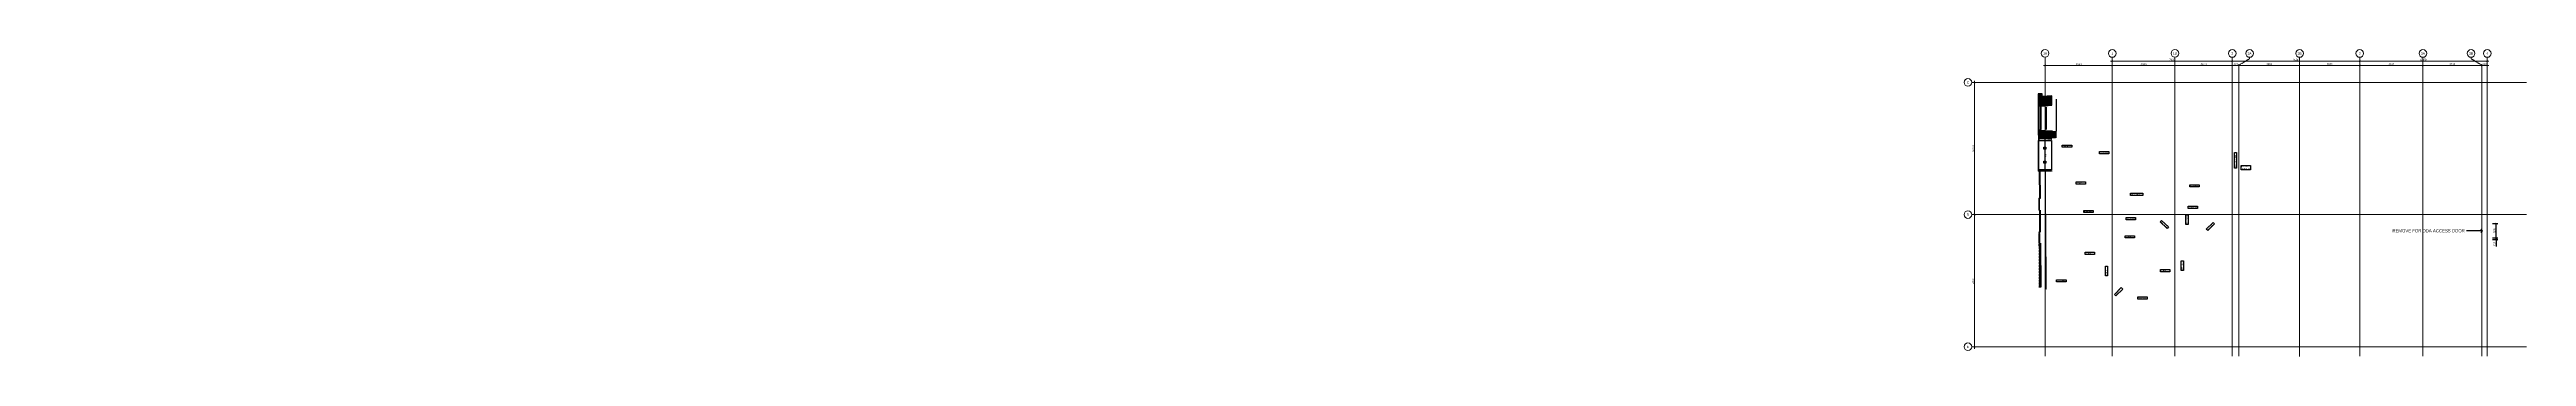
# Model space of a CAD drawing. Header units: millimetres. Extents: x -729344 to 300382, y -40316 to 483387.
# Drawn here: x 142994 to 300382, y 168645 to 188156 of the extents above; entities that cross this region are included whole.
import ezdxf
from ezdxf import colors
from ezdxf.entities.mleader import LeaderData, LeaderLine
from ezdxf.enums import TextEntityAlignment as Align
from ezdxf.math import Vec2, Vec3

# ---------------------------------------------------------------- set-up
doc = ezdxf.new("R2010")
doc.units = ezdxf.units.MM
for name, pattern in [('a-00-demo-plan$0$BSM-DASHED', [2, 1, -1]), ('CENTER', [50.8, 31.75, -6.35, 6.35, -6.35]), ('HIDDEN', [9.525, 6.35, -3.175]), ('HIDDEN2', [4.7625, 3.175, -1.5875])]:
    doc.linetypes.add(name, pattern=pattern)
doc.layers.get('Defpoints').update_dxf_attribs({"color": 40})
doc.layers.add('0-survey', color=7, linetype='Continuous', lineweight=5)
doc.layers.add('00_grid', color=8, linetype='Continuous', lineweight=13)
for name, color, linetype in [('00_DEMO', 10, 'Continuous'), ('00_survey', 7, 'Continuous'), ("00_windows' frame", 5, 'Continuous'), ('04-DIMS', 7, 'Continuous'), ('0_beam conc', 8, 'HIDDEN2')]:
    doc.layers.add(name, color=color, linetype=linetype)
doc.styles.add('5-6150-GF-BP$0$Arial Narrow', font='ARIALN.TTF', dxfattribs={"width": 0.8})
doc.styles.add('Arial', font='arial.ttf')
doc.styles.add('DIMS', font='ARIALN.TTF')
doc.styles.get("Standard").update_dxf_attribs({"font": 'arial.ttf'})
doc.dimstyles.new('ARCH-ANNOT', dxfattribs={"dimscale": 2, "dimtxt": 2.5, "dimasz": 2.5, "dimexe": 2, "dimexo": 5, "dimgap": 1, "dimtad": 1, "dimdec": 0, "dimzin": 9, "dimdsep": 46, "dimtxsty": 'DIMS', "dimblk1": 'ARCHTICK', "dimblk2": 'ARCHTICK', "dimsah": 1, "dimcen": 0, "dimadec": 0, "dimazin": 2, "dimtfac": 1, "dimtdec": 0, "dimtmove": 0, "dimatfit": 3, "dimldrblk": 'OPEN90', "dimfxl": 5, "dimfxlon": 1, "dimtolj": 1, "dimtzin": 0, "dimarcsym": 1})
doc.dimstyles.new('DIM100', dxfattribs={"dimscale": 100, "dimtxt": 1.2, "dimasz": 1, "dimexe": 1, "dimexo": 1, "dimgap": 0.25, "dimtad": 1, "dimdec": 0, "dimzin": 3, "dimdsep": 46, "dimtxsty": 'Arial', "dimblk1": 'ARCHTICK', "dimblk2": 'ARCHTICK', "dimsah": 1, "dimcen": 2, "dimdle": 1, "dimclrd": 8, "dimclre": 8, "dimclrt": 256, "dimadec": 0, "dimazin": 0, "dimtfac": 1, "dimtdec": 0, "dimtix": 1, "dimtmove": 0, "dimatfit": 3, "dimfxl": 1, "dimtvp": 2, "dimtolj": 1, "dimtzin": 3, "dimarcsym": 0})

# ---------------------------------------------------------------- blocks, each defined once
blk = doc.blocks.new('_ARCHTICK')
at = {"color": 0, "linetype": 'ByBlock', "const_width": 0.15}
blk.add_lwpolyline([(-0.5, -0.5), (0.5, 0.5)], dxfattribs=at)
blk = doc.blocks.new('*D236')
at = {"layer": '00_grid', "color": 8, "lineweight": -2, "transparency": 16777216}
for p, q in [((-100, 19880), (4364, 19880)), ((0, 19975), (0, 19980))]:
    blk.add_line(p, q, dxfattribs=at)
at = {"layer": 'Defpoints', "color": 0, "transparency": 16777216}
for p in [(0, 19875), (4264, 19880), (4264, 19880)]:
    blk.add_point(p, dxfattribs=at)
at = {"layer": '00_grid', "color": 8, "lineweight": -2, "transparency": 16777216, "xscale": 100, "yscale": 100, "zscale": 100, "rotation": 180}
blk.add_blockref('_ARCHTICK', (0, 19880), dxfattribs=at)
at = {"layer": '00_grid', "color": 8, "lineweight": -2, "transparency": 16777216, "xscale": 100, "yscale": 100, "zscale": 100}
blk.add_blockref('_ARCHTICK', (4264, 19880), dxfattribs=at)
at = {"layer": '00_grid', "transparency": 16777216, "insert": (2132, 19966), "char_height": 120, "attachment_point": 5, "style": 'Arial'}
blk.add_mtext('\\A1;4264', dxfattribs=at)
blk = doc.blocks.new('*D237')
at = {"layer": '00_grid', "color": 8, "lineweight": -2, "transparency": 16777216}
for p, q in [((4164, 19880), (8350, 19880)), ((4264, 18941), (4264, 19980)), ((8250, 18941), (8250, 19980))]:
    blk.add_line(p, q, dxfattribs=at)
at = {"layer": 'Defpoints', "color": 0, "transparency": 16777216}
for p in [(8250, 19880), (4264, 18841), (8250, 18841)]:
    blk.add_point(p, dxfattribs=at)
at = {"layer": '00_grid', "color": 8, "lineweight": -2, "transparency": 16777216, "xscale": 100, "yscale": 100, "zscale": 100, "rotation": 180}
blk.add_blockref('_ARCHTICK', (4264, 19880), dxfattribs=at)
at = {"layer": '00_grid', "color": 8, "lineweight": -2, "transparency": 16777216, "xscale": 100, "yscale": 100, "zscale": 100}
blk.add_blockref('_ARCHTICK', (8250, 19880), dxfattribs=at)
at = {"layer": '00_grid', "transparency": 16777216, "insert": (6257, 19966), "char_height": 120, "attachment_point": 5, "style": 'Arial'}
blk.add_mtext('\\A1;3986', dxfattribs=at)
blk = doc.blocks.new('*D238')
at = {"layer": '00_grid', "color": 8, "lineweight": -2, "transparency": 16777216}
for p, q in [((8150, 19880), (11994, 19880)), ((8250, 18941), (8250, 19980)), ((11894, 19856), (11894, 19980))]:
    blk.add_line(p, q, dxfattribs=at)
at = {"layer": 'Defpoints', "color": 0, "transparency": 16777216}
for p in [(11894, 19880), (11894, 19756), (8250, 18841)]:
    blk.add_point(p, dxfattribs=at)
at = {"layer": '00_grid', "color": 8, "lineweight": -2, "transparency": 16777216, "xscale": 100, "yscale": 100, "zscale": 100, "rotation": 180}
blk.add_blockref('_ARCHTICK', (8250, 19880), dxfattribs=at)
at = {"layer": '00_grid', "color": 8, "lineweight": -2, "transparency": 16777216, "xscale": 100, "yscale": 100, "zscale": 100}
blk.add_blockref('_ARCHTICK', (11894, 19880), dxfattribs=at)
at = {"layer": '00_grid', "transparency": 16777216, "insert": (10072, 19966), "char_height": 120, "attachment_point": 5, "style": 'Arial'}
blk.add_mtext('\\A1;3644', dxfattribs=at)
blk = doc.blocks.new('*D239')
at = {"layer": '00_grid', "color": 8, "lineweight": -2, "transparency": 16777216}
for p, q in [((11794, 19880), (12417, 19880)), ((11894, 19856), (11894, 19980)), ((12317, 19856), (12317, 19980))]:
    blk.add_line(p, q, dxfattribs=at)
at = {"layer": 'Defpoints', "color": 0, "transparency": 16777216}
for p in [(11894, 19756), (12317, 19880), (12317, 19756)]:
    blk.add_point(p, dxfattribs=at)
at = {"layer": '00_grid', "color": 8, "lineweight": -2, "transparency": 16777216, "xscale": 100, "yscale": 100, "zscale": 100, "rotation": 180}
blk.add_blockref('_ARCHTICK', (11894, 19880), dxfattribs=at)
at = {"layer": '00_grid', "color": 8, "lineweight": -2, "transparency": 16777216, "xscale": 100, "yscale": 100, "zscale": 100}
blk.add_blockref('_ARCHTICK', (12317, 19880), dxfattribs=at)
at = {"layer": '00_grid', "transparency": 16777216, "insert": (12106, 19966), "char_height": 120, "attachment_point": 5, "style": 'Arial'}
blk.add_mtext('\\A1;423', dxfattribs=at)
blk = doc.blocks.new('*D240')
at = {"layer": '00_grid', "color": 8, "lineweight": -2, "transparency": 16777216}
for p, q in [((12217, 19880), (16272, 19880)), ((12317, 19856), (12317, 19980)), ((16172, 19856), (16172, 19980))]:
    blk.add_line(p, q, dxfattribs=at)
at = {"layer": 'Defpoints', "color": 0, "transparency": 16777216}
for p in [(12317, 19756), (16172, 19880), (16172, 19756)]:
    blk.add_point(p, dxfattribs=at)
at = {"layer": '00_grid', "color": 8, "lineweight": -2, "transparency": 16777216, "xscale": 100, "yscale": 100, "zscale": 100, "rotation": 180}
blk.add_blockref('_ARCHTICK', (12317, 19880), dxfattribs=at)
at = {"layer": '00_grid', "color": 8, "lineweight": -2, "transparency": 16777216, "xscale": 100, "yscale": 100, "zscale": 100}
blk.add_blockref('_ARCHTICK', (16172, 19880), dxfattribs=at)
at = {"layer": '00_grid', "transparency": 16777216, "insert": (14245, 19966), "char_height": 120, "attachment_point": 5, "style": 'Arial'}
blk.add_mtext('\\A1;3855', dxfattribs=at)
blk = doc.blocks.new('*D241')
at = {"layer": '00_grid', "color": 8, "lineweight": -2, "transparency": 16777216}
for p, q in [((16072, 19880), (20094, 19880)), ((16172, 19856), (16172, 19980)), ((19994, 19806), (19994, 19980))]:
    blk.add_line(p, q, dxfattribs=at)
at = {"layer": 'Defpoints', "color": 0, "transparency": 16777216}
for p in [(16172, 19756), (19994, 19880), (19994, 19706)]:
    blk.add_point(p, dxfattribs=at)
at = {"layer": '00_grid', "color": 8, "lineweight": -2, "transparency": 16777216, "xscale": 100, "yscale": 100, "zscale": 100, "rotation": 180}
blk.add_blockref('_ARCHTICK', (16172, 19880), dxfattribs=at)
at = {"layer": '00_grid', "color": 8, "lineweight": -2, "transparency": 16777216, "xscale": 100, "yscale": 100, "zscale": 100}
blk.add_blockref('_ARCHTICK', (19994, 19880), dxfattribs=at)
at = {"layer": '00_grid', "transparency": 16777216, "insert": (18083, 19966), "char_height": 120, "attachment_point": 5, "style": 'Arial'}
blk.add_mtext('\\A1;3822', dxfattribs=at)
blk = doc.blocks.new('*D242')
at = {"layer": '00_grid', "color": 8, "lineweight": -2, "transparency": 16777216}
for p, q in [((19894, 19880), (24104, 19880)), ((19994, 19806), (19994, 19980)), ((24004, 19706), (24004, 19980))]:
    blk.add_line(p, q, dxfattribs=at)
at = {"layer": 'Defpoints', "color": 0, "transparency": 16777216}
for p in [(19994, 19706), (24004, 19880), (24004, 19606)]:
    blk.add_point(p, dxfattribs=at)
at = {"layer": '00_grid', "color": 8, "lineweight": -2, "transparency": 16777216, "xscale": 100, "yscale": 100, "zscale": 100, "rotation": 180}
blk.add_blockref('_ARCHTICK', (19994, 19880), dxfattribs=at)
at = {"layer": '00_grid', "color": 8, "lineweight": -2, "transparency": 16777216, "xscale": 100, "yscale": 100, "zscale": 100}
blk.add_blockref('_ARCHTICK', (24004, 19880), dxfattribs=at)
at = {"layer": '00_grid', "transparency": 16777216, "insert": (21999, 19966), "char_height": 120, "attachment_point": 5, "style": 'Arial'}
blk.add_mtext('\\A1;4010', dxfattribs=at)
blk = doc.blocks.new('*D243')
at = {"layer": '00_grid', "color": 8, "lineweight": -2, "transparency": 16777216}
blk.add_line((4164, 20169), (11994, 20169), dxfattribs=at)
at = {"layer": 'Defpoints', "color": 0, "transparency": 16777216}
for p in [(4264, 20169), (11894, 20169), (11894, 20169)]:
    blk.add_point(p, dxfattribs=at)
at = {"layer": '00_grid', "color": 8, "lineweight": -2, "transparency": 16777216, "xscale": 100, "yscale": 100, "zscale": 100, "rotation": 180}
blk.add_blockref('_ARCHTICK', (4264, 20169), dxfattribs=at)
at = {"layer": '00_grid', "color": 8, "lineweight": -2, "transparency": 16777216, "xscale": 100, "yscale": 100, "zscale": 100}
blk.add_blockref('_ARCHTICK', (11894, 20169), dxfattribs=at)
at = {"layer": '00_grid', "transparency": 16777216, "insert": (8079, 20255), "char_height": 120, "attachment_point": 5, "style": 'Arial'}
blk.add_mtext('\\A1;7630', dxfattribs=at)
blk = doc.blocks.new('*D244')
at = {"layer": '00_grid', "color": 8, "lineweight": -2, "transparency": 16777216}
blk.add_line((11794, 20169), (20094, 20169), dxfattribs=at)
at = {"layer": 'Defpoints', "color": 0, "transparency": 16777216}
for p in [(11894, 20169), (19994, 20169), (19994, 20169)]:
    blk.add_point(p, dxfattribs=at)
at = {"layer": '00_grid', "color": 8, "lineweight": -2, "transparency": 16777216, "xscale": 100, "yscale": 100, "zscale": 100, "rotation": 180}
blk.add_blockref('_ARCHTICK', (11894, 20169), dxfattribs=at)
at = {"layer": '00_grid', "color": 8, "lineweight": -2, "transparency": 16777216, "xscale": 100, "yscale": 100, "zscale": 100}
blk.add_blockref('_ARCHTICK', (19994, 20169), dxfattribs=at)
at = {"layer": '00_grid', "transparency": 16777216, "insert": (15944, 20255), "char_height": 120, "attachment_point": 5, "style": 'Arial'}
blk.add_mtext('\\A1;8100', dxfattribs=at)
blk = doc.blocks.new('*D245')
at = {"layer": '00_grid', "color": 8, "lineweight": -2, "transparency": 16777216}
blk.add_line((19894, 20169), (28194, 20169), dxfattribs=at)
at = {"layer": 'Defpoints', "color": 0, "transparency": 16777216}
for p in [(19994, 20169), (28094, 20169), (28094, 20169)]:
    blk.add_point(p, dxfattribs=at)
at = {"layer": '00_grid', "color": 8, "lineweight": -2, "transparency": 16777216, "xscale": 100, "yscale": 100, "zscale": 100, "rotation": 180}
blk.add_blockref('_ARCHTICK', (19994, 20169), dxfattribs=at)
at = {"layer": '00_grid', "color": 8, "lineweight": -2, "transparency": 16777216, "xscale": 100, "yscale": 100, "zscale": 100}
blk.add_blockref('_ARCHTICK', (28094, 20169), dxfattribs=at)
at = {"layer": '00_grid', "transparency": 16777216, "insert": (24044, 20255), "char_height": 120, "attachment_point": 5, "style": 'Arial'}
blk.add_mtext('\\A1;8100', dxfattribs=at)
blk = doc.blocks.new('*D246')
at = {"layer": '00_grid', "color": 8, "lineweight": -2, "transparency": 16777216}
blk.add_line((-4483, 1888), (-4483, 10488), dxfattribs=at)
at = {"layer": 'Defpoints', "color": 0, "transparency": 16777216}
for p in [(-4483, 10388), (-4483, 10388), (-4483, 1988)]:
    blk.add_point(p, dxfattribs=at)
at = {"layer": '00_grid', "color": 8, "lineweight": -2, "transparency": 16777216, "xscale": 100, "yscale": 100, "zscale": 100}
for p, rotation in [((-4483, 10388), 90), ((-4483, 1988), 270)]:
    blk.add_blockref('_ARCHTICK', p, dxfattribs=dict(at, rotation=rotation))
at = {"layer": '00_grid', "transparency": 16777216, "insert": (-4569, 6188), "char_height": 120, "attachment_point": 5, "rotation": 90, "style": 'Arial'}
blk.add_mtext('\\A1;8400', dxfattribs=at)
blk = doc.blocks.new('*D247')
at = {"layer": '00_grid', "color": 8, "lineweight": -2, "transparency": 16777216}
blk.add_line((-4483, 10313), (-4483, 18913), dxfattribs=at)
at = {"layer": 'Defpoints', "color": 0, "transparency": 16777216}
for p in [(-4483, 18813), (-4483, 18813), (-4483, 10413)]:
    blk.add_point(p, dxfattribs=at)
at = {"layer": '00_grid', "color": 8, "lineweight": -2, "transparency": 16777216, "xscale": 100, "yscale": 100, "zscale": 100}
for p, rotation in [((-4483, 18813), 90), ((-4483, 10413), 270)]:
    blk.add_blockref('_ARCHTICK', p, dxfattribs=dict(at, rotation=rotation))
at = {"layer": '00_grid', "transparency": 16777216, "insert": (-4569, 14613), "char_height": 120, "attachment_point": 5, "rotation": 90, "style": 'Arial'}
blk.add_mtext('\\A1;8400', dxfattribs=at)
blk = doc.blocks.new('5-6150-GF-BP$0$XDIR1')
at = {"color": 0, "linetype": 'Continuous'}
blk.add_circle((0, 6.5), 6.5, dxfattribs=at)
at = {"color": 2, "style": '5-6150-GF-BP$0$Arial Narrow'}
blk.add_attdef('XDIR', text='', height=4, dxfattribs=at).set_placement((0, 6.5), align=Align.MIDDLE)
blk = doc.blocks.new('*D248')
at = {"layer": '00_grid', "color": 8, "lineweight": -2, "transparency": 16777216}
for p, q in [((23904, 19880), (27844, 19880)), ((24004, 19706), (24004, 19980)), ((27744, 19706), (27744, 19980))]:
    blk.add_line(p, q, dxfattribs=at)
at = {"layer": 'Defpoints', "color": 0, "transparency": 16777216}
for p in [(24004, 19606), (27744, 19880), (27744, 19606)]:
    blk.add_point(p, dxfattribs=at)
at = {"layer": '00_grid', "color": 8, "lineweight": -2, "transparency": 16777216, "xscale": 100, "yscale": 100, "zscale": 100, "rotation": 180}
blk.add_blockref('_ARCHTICK', (24004, 19880), dxfattribs=at)
at = {"layer": '00_grid', "color": 8, "lineweight": -2, "transparency": 16777216, "xscale": 100, "yscale": 100, "zscale": 100}
blk.add_blockref('_ARCHTICK', (27744, 19880), dxfattribs=at)
at = {"layer": '00_grid', "transparency": 16777216, "insert": (25874, 19966), "char_height": 120, "attachment_point": 5, "style": 'Arial'}
blk.add_mtext('\\A1;3739', dxfattribs=at)
blk = doc.blocks.new('*D249')
at = {"layer": '00_grid', "color": 8, "lineweight": -2, "transparency": 16777216}
for p, q in [((27644, 19880), (28194, 19880)), ((27744, 19706), (27744, 19980)), ((28094, 19806), (28094, 19980))]:
    blk.add_line(p, q, dxfattribs=at)
at = {"layer": 'Defpoints', "color": 0, "transparency": 16777216}
for p in [(27744, 19606), (28094, 19880), (28094, 19706)]:
    blk.add_point(p, dxfattribs=at)
at = {"layer": '00_grid', "color": 8, "lineweight": -2, "transparency": 16777216, "xscale": 100, "yscale": 100, "zscale": 100, "rotation": 180}
blk.add_blockref('_ARCHTICK', (27744, 19880), dxfattribs=at)
at = {"layer": '00_grid', "color": 8, "lineweight": -2, "transparency": 16777216, "xscale": 100, "yscale": 100, "zscale": 100}
blk.add_blockref('_ARCHTICK', (28094, 19880), dxfattribs=at)
at = {"layer": '00_grid', "transparency": 16777216, "insert": (27919, 19966), "char_height": 120, "attachment_point": 5, "style": 'Arial'}
blk.add_mtext('\\A1;350', dxfattribs=at)
blk = doc.blocks.new('*D697')
at = {"layer": '00_DEMO', "color": 0, "lineweight": -2, "transparency": 16777216}
for p, q in [((298214, 176179), (298564, 176179)), ((298214, 176076), (298564, 176076)), ((298464, 176179), (298464, 176076)), ((298464, 176076), (298464, 175628))]:
    blk.add_line(p, q, dxfattribs=at)
at = {"layer": 'Defpoints', "color": 0, "transparency": 16777216}
for p in [(297697, 176179, 0), (297697, 176076), (298464, 176179)]:
    blk.add_point(p, dxfattribs=at)
at = {"layer": '00_DEMO', "color": 0, "lineweight": -2, "transparency": 16777216, "xscale": 125, "yscale": 125, "zscale": 125}
for p, rotation in [((298464, 176179), 90), ((298464, 176076), 270)]:
    blk.add_blockref('_ARCHTICK', p, dxfattribs=dict(at, rotation=rotation))
at = {"layer": '00_DEMO', "color": 0, "transparency": 16777216, "insert": (298350, 175786), "char_height": 125, "attachment_point": 5, "rotation": 90, "style": 'DIMS'}
blk.add_mtext('\\A1;103', dxfattribs=at)
blk = doc.blocks.new('_Open90')
at = {"color": 0, "linetype": 'ByBlock', "lineweight": -2}
for p, q in [((0, 0), (-1, 0)), ((-0.5, 0.5), (0, 0)), ((0, 0), (-0.5, -0.5))]:
    blk.add_line(p, q, dxfattribs=at)
blk = doc.blocks.new('*D698')
at = {"layer": '00_DEMO', "color": 0, "lineweight": -2, "transparency": 16777216}
for p, q in [((298214, 177087), (298564, 177087)), ((298464, 176179), (298464, 177087)), ((298214, 176179), (298564, 176179))]:
    blk.add_line(p, q, dxfattribs=at)
at = {"layer": 'Defpoints', "color": 0, "transparency": 16777216}
for p in [(297697, 177087), (298464, 177087), (297697, 176179)]:
    blk.add_point(p, dxfattribs=at)
at = {"layer": '00_DEMO', "color": 0, "lineweight": -2, "transparency": 16777216, "xscale": 125, "yscale": 125, "zscale": 125}
for p, rotation in [((298464, 177087), 90), ((298464, 176179), 270)]:
    blk.add_blockref('_ARCHTICK', p, dxfattribs=dict(at, rotation=rotation))
at = {"layer": '00_DEMO', "color": 0, "transparency": 16777216, "insert": (298350, 176633), "char_height": 125, "attachment_point": 5, "rotation": 90, "style": 'DIMS'}
blk.add_mtext('\\A1;908', dxfattribs=at)
blk = doc.blocks.new('gridline')
at = {"layer": '00_grid', "color": 8, "linetype": 'CENTER'}
for p, q in [((0, 1404.3), (0, 20420.7)), ((4264, 1404.3), (4264, 20410.7)), ((8249.7, 1404.3), (8249.7, 20420.7)), ((11894, 1404.3), (11894, 20410.7)), ((16172, 1394.3), (16172, 20410.7)), ((19994, 1404.3), (19994, 20410.7)), ((24005.6, 1404.3), (24005.6, 20410.7)), ((28094, 1404.3), (28094, 20410.7)), ((30586.7, 18812.7), (-4658.2, 18812.7)), ((30586.7, 10412.7), (-4658.2, 10412.7)), ((30586.7, 2012.7), (-4658.2, 2012.7))]:
    blk.add_line(p, q, dxfattribs=at)
for points in [[(12317.1, 1409.3), (12317.1, 19913.4), (12993.9, 20322.2), (12993.9, 20410.7)], [(27743.6, 1409.3), (27743.6, 19913.4), (27066.8, 20322.2), (27066.8, 20410.7)]]:
    blk.add_lwpolyline(points, dxfattribs=at)
at = {"layer": '00_grid', "xscale": 37.5, "yscale": 37.5, "zscale": 37.5}
for p, values in [((0, 20418.2), {'XDIR': '1A'}), ((4264, 20410.7), {'XDIR': '1'}), ((8249.7, 20418.2), {'XDIR': '1B'}), ((11894, 20410.7), {'XDIR': '2'}), ((12993.9, 20410.7), {'XDIR': '2A'}), ((16172, 20410.7), {'XDIR': '2B'}), ((19994, 20410.7), {'XDIR': '3'}), ((24005.6, 20410.7), {'XDIR': '3A'}), ((27066.8, 20410.7), {'XDIR': '3B'}), ((28094, 20410.7), {'XDIR': '4'}), ((-4901.9, 18568.9), {'XDIR': 'C'}), ((-4901.9, 10168.9), {'XDIR': 'D'}), ((-4901.9, 1768.9), {'XDIR': 'E'})]:
    blk.add_blockref('5-6150-GF-BP$0$XDIR1', p, dxfattribs=at).add_auto_attribs(values)
at = {"layer": '00_grid'}
for base, p1, p2, picture, middle in [((-4482.9, 18812.7), (-4482.9, 10412.7), (-4482.9, 18812.7), '*D247', (-4569.2, 14612.7)), ((-4482.9, 10388.4), (-4482.9, 1988.4), (-4482.9, 10388.4), '*D246', (-4569.2, 6188.4))]:
    dim = blk.add_linear_dim(base=base, p1=p1, p2=p2, angle=90, dimstyle='DIM100', dxfattribs=at)
    dim.commit()
    dim.dimension.update_dxf_attribs({"geometry": picture, "text_midpoint": middle})
for base, p1, p2, picture, middle in [((4264, 19880.1), (0, 19875.1), (4264, 19880.1), '*D236', (2132, 19966.4)), ((11894, 20168.7), (4264, 20168.7), (11894, 20168.7), '*D243', (8079, 20255)), ((8249.7, 19880.1), (4264, 18840.9), (8249.7, 18840.9), '*D237', (6256.8, 19966.4)), ((11894, 19880.1), (8249.7, 18840.9), (11894, 19756.1), '*D238', (10071.8, 19966.4)), ((19994, 20168.7), (11894, 20168.7), (19994, 20168.7), '*D244', (15944, 20255)), ((12317.1, 19880.1), (11894, 19756.1), (12317.1, 19756.1), '*D239', (12105.6, 19966.4)), ((16172, 19880.1), (12317.1, 19756.1), (16172, 19756.1), '*D240', (14244.6, 19966.4)), ((19994, 19880.1), (16172, 19756.1), (19994, 19706.1), '*D241', (18083, 19966.4)), ((28094, 20168.7), (19994, 20168.7), (28094, 20168.7), '*D245', (24044, 20255)), ((24004.4759, 19880.1096), (19994, 19706.0917), (24004.4759, 19606.0917), '*D242', (21999.238, 19966.3784)), ((27743.6, 19880.1), (24004.5, 19606.1), (27743.6, 19606.1), '*D248', (25874, 19966.4)), ((28094, 19880.1), (27743.6, 19606.1), (28094, 19706.1), '*D249', (27918.8, 19966.4))]:
    dim = blk.add_linear_dim(base=base, p1=p1, p2=p2, dimstyle='DIM100', dxfattribs=at)
    dim.commit()
    dim.dimension.update_dxf_attribs({"geometry": picture, "text_midpoint": middle})

msp = doc.modelspace()

# ---------------------------------------------------------------- hatches: boundary and pattern name
at = {"layer": '0-survey'}
h = msp.add_hatch(color=251, dxfattribs=at)
h.dxf.hatch_style = 1
h.paths.add_polyline_path([(270215.1, 184614.5), (270214.5, 185208.3), (269614.5, 185168), (269614.5, 185346.1), (269447.2, 185346.1), (269447.2, 185296.1), (269397.2, 185296.1), (269397.8, 184624.2), (269447.8, 184624.2), (269447.8, 184564.2), (269531, 184564.2)])
h = msp.add_hatch(color=251, dxfattribs=at)
h.dxf.hatch_style = 1
h.paths.add_polyline_path([(270230.9, 182504.6), (270520.5, 182526), (270521.7, 182969.4), (270242.5, 182970.1), (270032.5, 182970.1), (269531, 183009.2), (269414.3, 183005.5), (269413.7, 182449.6), (270213.9, 182430.4)])

# ---------------------------------------------------------------- linework, layer by layer
msp.add_line((270232.6, 182430.4), (270195.2, 182430.4), dxfattribs=at)
at = {"layer": '00_survey', "linetype": 'a-00-demo-plan$0$BSM-DASHED'}
for p, q in [((269347.2, 185346.1), (269351.6, 184574.2)), ((269351.6, 184564.2), (269364.3, 183005.5)), ((269364.3, 183005.5), (269368, 182363.1)), ((269387.1, 178681.4), (269392.5, 177968.3)), ((269403.4, 176469.8), (269406.3, 175870.1))]:
    msp.add_line(p, q, dxfattribs=at)
at = {"layer": '00_survey'}
for p, q in [((269383.2, 183008.6), (269383.2, 184565.6)), ((270521.6, 182969.4), (270521.6, 185002.9)), ((270032.5, 182970.1), (269531, 183009.2)), ((270243.3, 182970.1), (270032.5, 182970.1)), ((270259.7, 182970), (270243.3, 182970.1)), ((269482, 180450), (269452, 180449.7)), ((269452, 180449.8), (269452, 180427.5)), ((270226.7, 180555.5), (270192.3, 180555.2)), ((270192.8, 180514.3), (270192.3, 180555.2)), ((270192.8, 180454.3), (270252.8, 180455))]:
    msp.add_line(p, q, dxfattribs=at)
at = {"layer": '00_survey', "color": 7, "linetype": 'HIDDEN', "ltscale": 2}
msp.add_line((269406.3, 175870.1), (269423, 173027.2), dxfattribs=at)
at = {"layer": '00_survey'}
for points in [[(269347.2, 185346.1), (269351.6, 184574.2), (269447.8, 184574.2), (269447.8, 184624.2), (269397.8, 184624.2), (269397.2, 185296.1), (269447.2, 185296.1), (269447.2, 185346.1)], [(270215.1, 184614.5), (270214.5, 185208.3), (269614.5, 185168), (269614.5, 185346.1), (269447.2, 185346.1), (269447.2, 185296.1), (269397.2, 185296.1), (269397.8, 184624.2), (269447.8, 184624.2), (269447.8, 184564.2), (269531, 184564.2)], [(269414.3, 183005.5), (269364.3, 183005.5), (269368, 182363.1), (269413.7, 182362.9)], [(270192.7, 182362.9), (270192.7, 180517.9), (269397.7, 180517.9), (269392.7, 182362.9)], [(269707.6, 181954.6), (269837.6, 181954.6), (269837.6, 181824.6), (269707.6, 181824.6)], [(269707.6, 181053.6), (269837.6, 181053.6), (269837.6, 180923.6), (269707.6, 180923.6)], [(269451.8, 180424.9), (269368, 180424.5), (269368, 180518.1), (269451.8, 180518.4)], [(269437.1, 178681.4), (269387.1, 178681.4), (269392.5, 177968.3), (269442.5, 177968.3)], [(269453.4, 176470.5), (269403.4, 176469.8), (269406.3, 175870.1), (269456.3, 175870.1)]]:
    msp.add_lwpolyline(points, close=True, dxfattribs=at)
for points in [[(269454.6, 184551.7), (269516.6, 184551.7), (269516.6, 184564.2)], [(269516.6, 183009.2), (269400, 183005.5)], [(269454.6, 183021.7), (269516.6, 183021.7), (269516.6, 183009.2)], [(269397.7, 180517.9), (269377.7, 180517.9), (269372.7, 182362.9), (269392.7, 182362.9)]]:
    msp.add_lwpolyline(points, dxfattribs=at)
for centre in [(269808.4, 181499.6), (269808.4, 181379.6)]:
    msp.add_circle(centre, 15, dxfattribs=at)
at = {"layer": "00_windows' frame", "color": 11}
for p, q in [((269454.6, 184511.7), (269454.6, 183061.7)), ((269431.9, 180384.5), (269423.9, 180384.5)), ((269423.9, 180384.5), (269443.9, 178702)), ((269431.9, 180384.5), (269451.9, 178702)), ((270152.7, 180488.3), (269522, 180484)), ((269522, 180484), (269522, 180476)), ((270152.7, 180480.3), (269522, 180476)), ((270152.8, 180488.3), (270152.7, 180480.3)), ((269451.5, 177905.4), (269443.5, 177905.3)), ((269443.5, 177905.3), (269447.6, 176568)), ((269451.9, 178702), (269443.9, 178702)), ((269451.5, 177905.4), (269455.6, 176568)), ((269455.6, 176568), (269447.6, 176568)), ((269472.2, 175798.8), (269464.2, 175798.8)), ((269483.4, 173075.5), (269464.2, 175798.8)), ((269491.4, 173075.5), (269472.2, 175798.8)), ((269491.4, 173075.5), (269483.4, 173075.5))]:
    msp.add_line(p, q, dxfattribs=at)
at = {"layer": "00_windows' frame"}
for p, q in [((269516.6, 184511.7), (269516.6, 183061.7)), ((269457.9, 180384.5), (269477.9, 178702)), ((270152.8, 180514.3), (269522, 180510)), ((269522, 180450), (270152.8, 180454.3)), ((269477.5, 177905.4), (269481.6, 176568)), ((269498.2, 175798.8), (269517.4, 173075.5))]:
    msp.add_line(p, q, dxfattribs=at)
for points in [[(269454.6, 184551.7), (269454.6, 184511.7), (269480.6, 184511.7)], [(269516.6, 184551.7), (269516.6, 184511.7), (269490.6, 184511.7)], [(269454.6, 183021.7), (269454.6, 183061.7), (269480.6, 183061.7)], [(269516.6, 183021.7), (269516.6, 183061.7), (269490.6, 183061.7)], [(269397.9, 180424.5), (269397.9, 180384.5), (269423.9, 180384.5)], [(269457.9, 180424.5), (269457.9, 180384.5), (269431.9, 180384.5)], [(269482, 180510), (269522, 180510), (269522, 180484)], [(269482, 180450), (269522, 180450), (269522, 180476)], [(270192.8, 180514.3), (270152.8, 180514.3), (270152.8, 180488.3)], [(270192.8, 180454.3), (270152.8, 180454.3), (270152.8, 180480.3)], [(269417.5, 177945.4), (269417.5, 177905.4), (269443.5, 177905.4)], [(269417.9, 178662), (269417.9, 178702), (269443.9, 178702)], [(269477.5, 177945.4), (269477.5, 177905.4), (269451.5, 177905.4)], [(269477.9, 178662), (269477.9, 178702), (269451.9, 178702)], [(269421.6, 176528), (269421.6, 176568), (269447.6, 176568)], [(269481.6, 176528), (269481.6, 176568), (269455.6, 176568)], [(269438.2, 175838.8), (269438.2, 175798.8), (269464.2, 175798.8)], [(269498.2, 175838.8), (269498.2, 175798.8), (269472.2, 175798.8)], [(269457.4, 173035.5), (269457.4, 173075.5), (269483.4, 173075.5)], [(269517.4, 173035.5), (269517.4, 173075.5), (269491.4, 173075.5)]]:
    msp.add_lwpolyline(points, dxfattribs=at)
at = {"layer": "00_windows' frame", "color": 11}
msp.add_lwpolyline([(269480.6, 183061.7), (269480.6, 184511.7), (269490.6, 184511.7), (269490.6, 183061.7)], dxfattribs=at)
at = {"layer": '04-DIMS'}
for points in [[(270888.4, 182086.5), (271493.9, 182086.5), (271493.9, 181952.8), (270888.4, 181952.8)], [(273248.4, 181668.8), (273853.9, 181668.8), (273853.9, 181535.1), (273248.4, 181535.1)], [(281832.4, 180612.9), (281832.4, 181617.7), (281966.1, 181617.7), (281966.1, 180612.9)], [(271759.9, 179737.8), (272365.4, 179737.8), (272365.4, 179604.1), (271759.9, 179604.1)], [(278988.2, 179560), (279593.7, 179560), (279593.7, 179426.4), (278988.2, 179426.4)], [(282247.7, 180784.1), (282853.2, 180784.1), (282853.2, 180500.1), (282247.7, 180500.1)], [(272246.8, 177920.4), (272852.3, 177920.4), (272852.3, 177786.7), (272246.8, 177786.7)], [(275225.8, 179015.4), (276013.1, 179015.4), (276013.1, 178881.8), (275225.8, 178881.8)], [(278880, 178191.3), (279485.5, 178191.3), (279485.5, 178057.6), (278880, 178057.6)], [(274873.7, 176323.8), (275479.2, 176323.8), (275479.2, 176190.1), (274873.7, 176190.1)], [(274942.2, 177471.5), (275547.7, 177471.5), (275547.7, 177337.8), (274942.2, 177337.8)], [(277197.9, 177296.9), (277641.3, 176884.6), (277550.3, 176786.7), (277106.8, 177199)], [(278744.6, 177034.3), (278744.6, 177639.7), (278878.3, 177639.7), (278878.3, 177034.3)], [(280032.8, 176741.8), (280465.8, 177165), (280559.3, 177069.4), (280126.3, 176646.2)], [(272332.6, 175265.5), (272938.1, 175265.5), (272938.1, 175131.8), (272332.6, 175131.8)], [(278445, 174113.6), (278445, 174719.1), (278578.7, 174719.1), (278578.7, 174113.6)], [(270527.1, 173516.4), (271132.6, 173516.4), (271132.6, 173382.7), (270527.1, 173382.7)], [(273628, 173779.3), (273628, 174384.8), (273761.6, 174384.8), (273761.6, 173779.3)], [(277119, 174164.1), (277724.5, 174164.1), (277724.5, 174030.4), (277119, 174030.4)], [(274205, 172594.7), (274631, 173024.8), (274726, 172930.8), (274300, 172500.6)], [(275684.7, 172428.2), (276290.1, 172428.2), (276290.1, 172294.5), (275684.7, 172294.5)]]:
    msp.add_lwpolyline(points, close=True, dxfattribs=at)
at = {"layer": '0_beam conc'}
for p, q in [((269866.6, 184511.7), (269866.6, 183061.7)), ((269868.4, 172898.4), (269794.9, 182426.4))]:
    msp.add_line(p, q, dxfattribs=at)

# ---------------------------------------------------------------- block references
at = {"layer": '00_grid'}
msp.add_blockref('gridline', (269794.9, 167250.3), dxfattribs=at)

# ---------------------------------------------------------------- texts
at = {"layer": '04-DIMS'}
for s, p in [('7780 AFFL', (270924.9, 181988.5)), ('7780 AFFL', (273284.9, 181570.8)), ('7780 AFFL', (271796.4, 179639.8)), ('7780 AFFL', (279024.7, 179462)), ('1390 AFFL', (282284.2, 180547.9)), ('LV 2 FFL', (282284.2, 180686.1)), ('4000 AFFL', (272283.3, 177822.4)), ('AC 7130 AFFL', (275285.5, 178917.4)), ('3300 AFFL', (278916.5, 178093.3)), ('7780 AFFL', (274910.3, 176225.8)), ('3310 AFFL', (274978.8, 177373.5)), ('7780 AFFL', (272369.2, 175167.4)), ('7780 AFFL', (270563.6, 173418.4)), ('7780 AFFL', (277155.6, 174066.1)), ('3720 AFFL', (275721.2, 172330.2))]:
    msp.add_text(s, height=75, dxfattribs=at).set_placement(p)
for s, rotation, p in [('HEAD 3970 AFFL', 90, (281930.4, 180649.4)), ('4020 AFFL', 317.084988, (277157.9, 177200.2)), ('3310 AFFL', 90, (278842.6, 177070.8)), ('3120 AFFL', 44.347013, (280127.5, 176697.2)), ('3720 AFFL', 90, (273726, 173815.9)), ('3310 AFFL', 90, (278543, 174150.2)), ('3190 AFFL', 45.2753, (274300.3, 172551.6))]:
    msp.add_text(s, height=75, rotation=rotation, dxfattribs=at).set_placement(p)

# ---------------------------------------------------------------- dimensions: what is measured, and where the dimension line sits
at = {"layer": '00_DEMO'}
dim = msp.add_linear_dim(base=(298463.7, 177087), p1=(297697, 176179), p2=(297697, 177087), angle=90, dimstyle='ARCH-ANNOT', dxfattribs=at)
dim.commit()
dim.dimension.update_dxf_attribs({"geometry": '*D698', "text_midpoint": (298349.8, 176633)})
dim = msp.add_linear_dim(base=(298463.7, 176179), p1=(297697.1, 176076.2), p2=(297697.1, 176179, 0), angle=90, dimstyle='ARCH-ANNOT', dxfattribs=at)
dim.commit()
dim.dimension.update_dxf_attribs({"geometry": '*D697', "text_midpoint": (298463.7, 175786.2), "dimtype": 160})

# ---------------------------------------------------------------- leaders
ml = msp.add_multileader_mtext('Standard', dxfattribs=at)
ml.set_content('REMOVE FOR DDA ACCESS DOOR', color=256, style='DIMS')
ml.set_leader_properties()
ml.set_arrow_properties(name='OPEN90')
ml.build(insert=Vec2(0, 0))
ml.multileader.update_dxf_attribs({"dogleg_length": 3, "arrow_head_size": 200, "scale": 50})
ctx = ml.context
ctx.base_point, ctx.scale, ctx.char_height, ctx.arrow_head_size, ctx.landing_gap_size, ctx.plane_origin = Vec3(294293.5, 176633), 50, 200, 200, 100, Vec3(297578.6, 176633)
ctx.text_align_type = 2
notes = []
notes.append((ctx, [(0, (1, 1, 0), (296713.9, 176633), (-1, 0), 150, [(0, [(297578.6, 176633)], 0, [])])]))
ctx.mtext.insert, ctx.mtext.width, ctx.mtext.alignment, ctx.mtext.flow_direction = Vec3(296463.9, 176734.7), 3069.408, 3, 5
for ctx, leaders in notes:
    for number, flags, end, landing, length, lines in leaders:
        leader = LeaderData()
        leader.index, (leader.has_last_leader_line, leader.has_dogleg_vector, leader.attachment_direction) = number, flags
        leader.last_leader_point, leader.dogleg_vector, leader.dogleg_length = Vec3(end), Vec3(landing), length
        for number, points, colour, breaks in lines:
            line = LeaderLine()
            line.index, line.vertices, line.color, line.breaks = number, Vec3.list(points), colors.encode_raw_color(colour), breaks
            leader.lines.append(line)
        ctx.leaders.append(leader)

doc.saveas('drawing.dxf')
